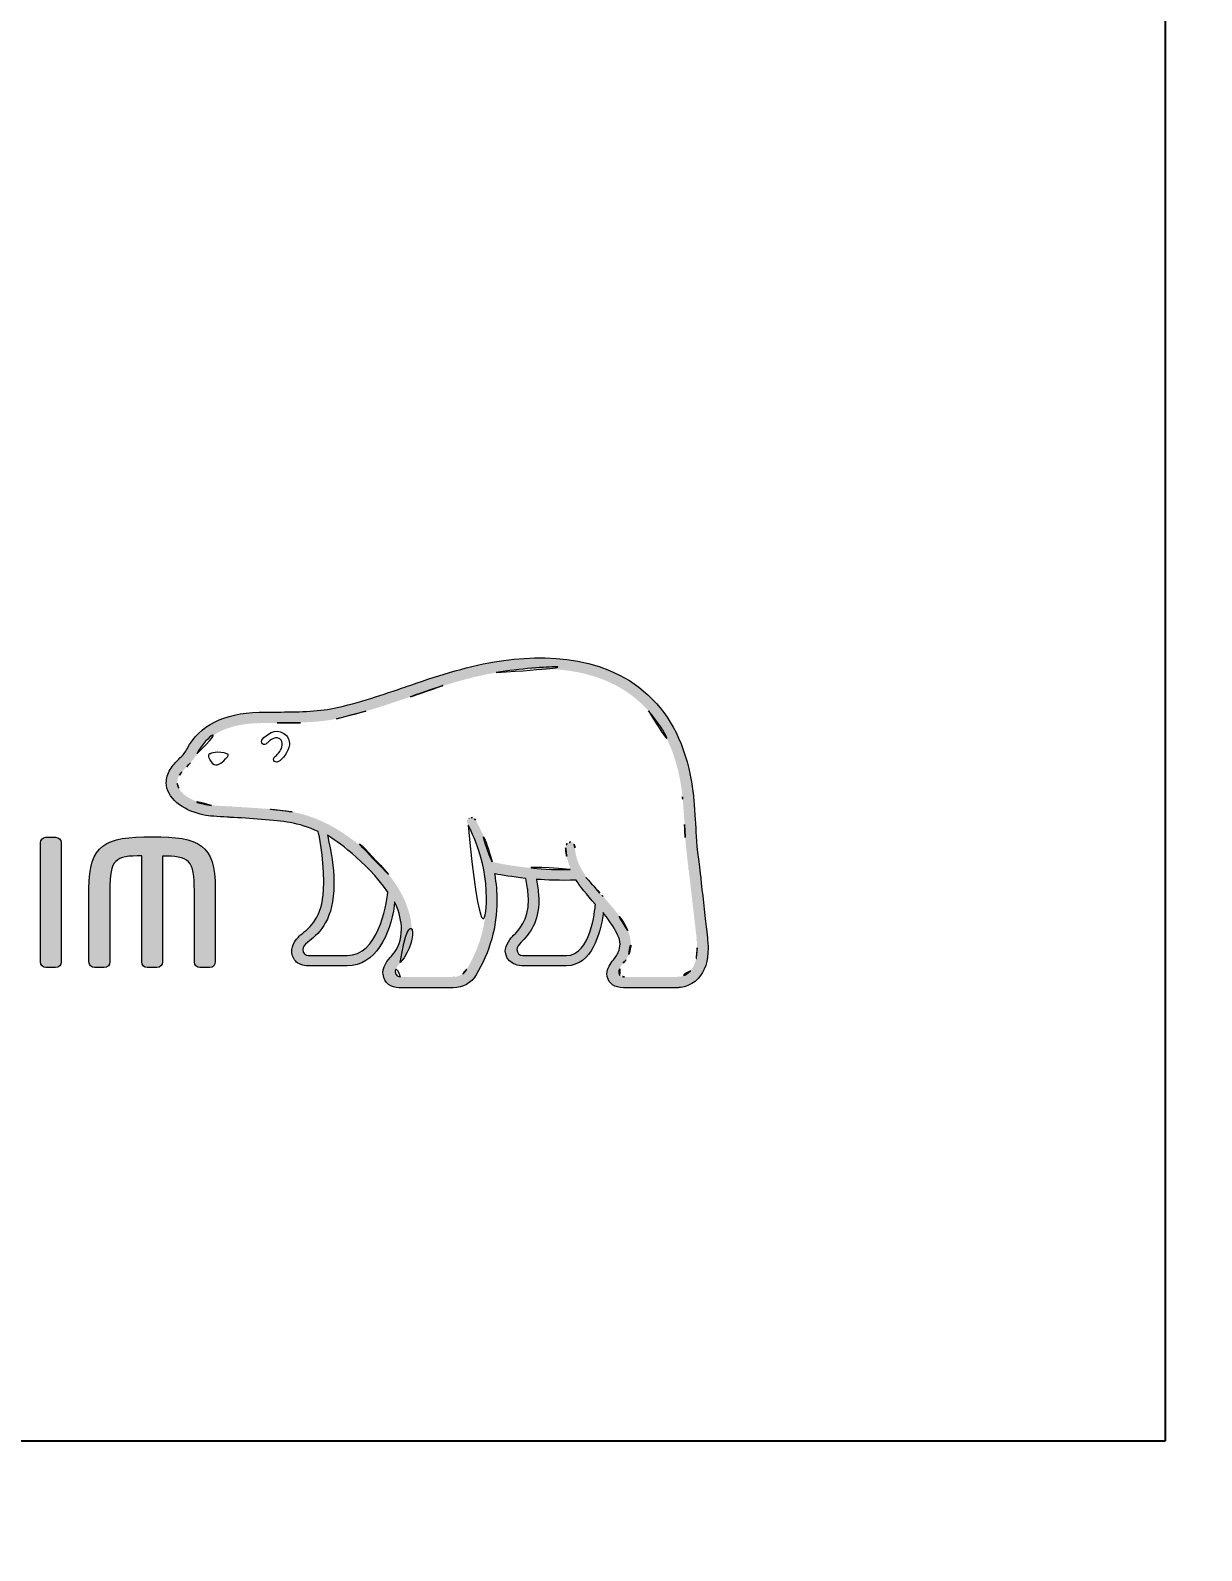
# Model space of a CAD drawing. Extents: x 16296680691 to 16296681387, y -37409617466 to -37409616989.
# Drawn here: x 16296680921.02 to 16296680946.53, y -37409617370.56 to -37409617337.46 of the extents above; entities that cross this region are included whole.
import ezdxf

# ---------------------------------------------------------------- set-up
doc = ezdxf.new("R2010")
doc.units = 0
doc.header["$LTSCALE"] = 10
doc.header["$MEASUREMENT"] = 0
doc.header["$PDMODE"] = 3
doc.header["$PDSIZE"] = -10
doc.layers.get('0').update_dxf_attribs({"linetype": 'CONTINUOUS'})
doc.layers.get('DEFPOINTS').update_dxf_attribs({"linetype": 'CONTINUOUS'})
doc.layers.add('레이어 1', color=7, linetype='CONTINUOUS', lineweight=0)
doc.styles.add('Daelim Dimension', font='')
doc.styles.get('Daelim Dimension').set_extended_font_data('NanumGothic')
doc.dimstyles.new('DEFAULT', dxfattribs={"dimscale": 2, "dimtxt": 2, "dimasz": 2, "dimexe": 0, "dimexo": 2, "dimgap": 1, "dimtad": 1, "dimdec": 1, "dimzin": 9, "dimdsep": 46, "dimtxsty": 'Daelim Dimension', "dimcen": 0.5, "dimclrd": 252, "dimclre": 252, "dimclrt": 3, "dimadec": 1, "dimazin": 0, "dimtfac": 1, "dimtdec": 1, "dimtix": 1, "dimtmove": 0, "dimatfit": 3, "dimfxl": 1, "dimtolj": 1, "dimtzin": 1, "dimlwd": 9, "dimlwe": 9, "dimarcsym": 0})

# ---------------------------------------------------------------- blocks, each defined once
blk = doc.blocks.new('G$C06693D44')
at = {"color": 7, "linetype": 'Continuous', "lineweight": 25}
for p, q in [((161.6, 118.8), (161.6, 0)), ((161.6, 0), (1.6, 0))]:
    blk.add_line(p, q, dxfattribs=at)
blk = doc.blocks.new('*D19')
at = {"color": 5, "lineweight": 9, "transparency": 16777216}
for p, q in [((16296680785.73702, -37409617372.171097), (16296680785.73702, -37409617393.122673)), ((16296680945.73702, -37409617372.171097), (16296680945.73702, -37409617393.122673)), ((16296680789.73702, -37409617393.122673), (16296680941.73702, -37409617393.122673))]:
    blk.add_line(p, q, dxfattribs=at)
at = {"color": 5, "transparency": 16777216}
for points in [[(16296680789.73702, -37409617392.456009), (16296680789.73702, -37409617393.789337), (16296680785.73702, -37409617393.122673)], [(16296680941.73702, -37409617392.456009), (16296680941.73702, -37409617393.789337), (16296680945.73702, -37409617393.122673)]]:
    blk.add_solid(points, dxfattribs=at)
at = {"layer": 'DEFPOINTS', "color": 0, "transparency": 16777216}
for p in [(16296680785.73702, -37409617368.171097), (16296680945.73702, -37409617368.171097), (16296680945.73702, -37409617393.122673)]:
    blk.add_point(p, dxfattribs=at)
at = {"color": 7, "transparency": 16777216, "insert": (16296680865.73702, -37409617385.679176), "char_height": 10, "attachment_point": 5, "style": 'Daelim Dimension'}
blk.add_mtext('\\A1;160', dxfattribs=at)
blk = doc.blocks.new('*D20')
at = {"color": 5, "lineweight": 9, "transparency": 16777216}
for p, q in [((16296680949.73703, -37409617238.17111), (16296680974.18585, -37409617238.17111)), ((16296680974.18585, -37409617364.17111), (16296680974.18585, -37409617242.17111)), ((16296680949.73703, -37409617368.17111), (16296680974.18585, -37409617368.17111))]:
    blk.add_line(p, q, dxfattribs=at)
at = {"color": 5, "transparency": 16777216}
for points in [[(16296680973.51919, -37409617242.17111), (16296680974.85252, -37409617242.17111), (16296680974.18585, -37409617238.17111)], [(16296680973.51919, -37409617364.17111), (16296680974.85252, -37409617364.17111), (16296680974.18585, -37409617368.17111)]]:
    blk.add_solid(points, dxfattribs=at)
at = {"layer": 'DEFPOINTS', "color": 0, "transparency": 16777216}
for p in [(16296680945.73703, -37409617238.17111), (16296680974.18585, -37409617238.17111), (16296680945.73703, -37409617368.17111)]:
    blk.add_point(p, dxfattribs=at)
at = {"color": 7, "transparency": 16777216, "insert": (16296680966.7352, -37409617303.1711), "char_height": 10, "attachment_point": 5, "rotation": 90, "style": 'Daelim Dimension'}
blk.add_mtext('\\A1;130', dxfattribs=at)

msp = doc.modelspace()

# ---------------------------------------------------------------- hatches: boundary and pattern name
at = {"layer": '레이어 1'}
h = msp.add_hatch(color=252, dxfattribs=at)
h.dxf.hatch_style = 1
edge = h.paths.add_edge_path(flags=16)
edge.add_spline(control_points=[(16296680935.394251, -37409617357.935127), (16296680935.278259, -37409617358.063538), (16296680935.1325, -37409617358.06469), (16296680935.1262, -37409617358.06469), (16296680935.1262, -37409617358.06469), (16296680933.958561, -37409617358.06469), (16296680933.958561, -37409617358.06469), (16296680933.915661, -37409617358.06469), (16296680933.882879, -37409617358.053932), (16296680933.86165, -37409617358.032982), (16296680933.843941, -37409617358.015617), (16296680933.835329, -37409617357.989227), (16296680933.835329, -37409617357.956512), (16296680933.835329, -37409617357.890663), (16296680933.8834, -37409617357.830132), (16296680933.93446, -37409617357.765862), (16296680933.9818, -37409617357.70504), (16296680934.026779, -37409617357.647362), (16296680934.05196, -37409617357.576477), (16296680934.11587, -37409617357.40448), (16296680934.109341, -37409617357.220993), (16296680934.03302, -37409617357.059319), (16296680933.895149, -37409617356.766792), (16296680933.69058, -37409617356.536972), (16296680933.492319, -37409617356.31488), (16296680933.492319, -37409617356.31488), (16296680933.425171, -37409617356.24115), (16296680933.425171, -37409617356.240433), (16296680933.16744, -37409617355.953217), (16296680932.90111, -37409617355.656113), (16296680932.880091, -37409617355.253288), (16296680932.87529, -37409617355.173523), (16296680932.838421, -37409617355.125313), (16296680932.78713, -37409617355.127457), (16296680932.78713, -37409617355.127457), (16296680932.71159, -37409617355.16375), (16296680932.709949, -37409617355.16375), (16296680932.689501, -37409617355.186287), (16296680932.678101, -37409617355.219849), (16296680932.678101, -37409617355.258453), (16296680932.678101, -37409617355.258453), (16296680932.678749, -37409617355.272072), (16296680932.678749, -37409617355.272209), (16296680932.689079, -37409617355.417831), (16296680932.723789, -37409617355.560707), (16296680932.78484, -37409617355.709053), (16296680932.78484, -37409617355.709053), (16296680932.790791, -37409617355.723969), (16296680932.790791, -37409617355.723969), (16296680932.790791, -37409617355.723969), (16296680932.775, -37409617355.724548), (16296680932.775, -37409617355.724548), (16296680932.025419, -37409617355.75425), (16296680931.290541, -37409617355.612793), (16296680931.074421, -37409617355.560707), (16296680930.941139, -37409617355.024452), (16296680930.724951, -37409617354.668968), (16296680930.71562, -37409617354.6539), (16296680930.698839, -37409617354.62606), (16296680930.67201, -37409617354.604683), (16296680930.646179, -37409617354.597221), (16296680930.646179, -37409617354.597221), (16296680930.583059, -37409617354.606689), (16296680930.575319, -37409617354.607697), (16296680930.570009, -37409617354.615593), (16296680930.558969, -37409617354.630524), (16296680930.534571, -37409617354.663223), (16296680930.534571, -37409617354.663223), (16296680930.53157, -37409617354.689468), (16296680930.53157, -37409617354.689468), (16296680930.53157, -37409617354.689468), (16296680930.5515, -37409617354.760063), (16296680930.5515, -37409617354.760063), (16296680930.56786, -37409617354.788307), (16296680930.952761, -37409617355.462593), (16296680930.952761, -37409617356.355637), (16296680930.952761, -37409617356.906517), (16296680930.80801, -37409617357.42627), (16296680930.52252, -37409617357.900284), (16296680930.454309, -37409617358.014038), (16296680930.364429, -37409617358.06469), (16296680930.23073, -37409617358.06469), (16296680930.23073, -37409617358.06469), (16296680929.079729, -37409617358.06469), (16296680929.079729, -37409617358.06469), (16296680929.041571, -37409617358.06469), (16296680928.96195, -37409617358.037857), (16296680928.96195, -37409617357.954643), (16296680928.96195, -37409617357.908737), (16296680929.00449, -37409617357.833427), (16296680929.075371, -37409617357.754089), (16296680929.555019, -37409617357.219994), (16296680929.27829, -37409617356.385757), (16296680928.818279, -37409617355.836151), (16296680928.37397, -37409617355.306084), (16296680927.648849, -37409617354.638969), (16296680926.717791, -37409617354.473267), (16296680926.387831, -37409617354.415604), (16296680925.845619, -37409617354.383469), (16296680925.4077, -37409617354.357513), (16296680925.4077, -37409617354.357513), (16296680924.96505, -37409617354.331253), (16296680924.96505, -37409617354.331253), (16296680924.737881, -37409617354.313889), (16296680924.36245, -37409617354.174171), (16296680924.24818, -37409617353.957809), (16296680924.1999, -37409617353.868156), (16296680924.205351, -37409617353.777206), (16296680924.26589, -37409617353.67263), (16296680924.30398, -37409617353.609497), (16296680924.35627, -37409617353.555267), (16296680924.42205, -37409617353.489281), (16296680924.49478, -37409617353.415688), (16296680924.569599, -37409617353.339508), (16296680924.62785, -37409617353.239082), (16296680924.62785, -37409617353.239082), (16296680924.64456, -37409617353.207657), (16296680924.64456, -37409617353.207657), (16296680924.866859, -37409617352.782448), (16296680925.32478, -37409617352.55793), (16296680926.006149, -37409617352.539864), (16296680926.006149, -37409617352.539864), (16296680926.390421, -37409617352.535553), (16296680926.390421, -37409617352.535553), (16296680926.81233, -37409617352.533401), (16296680927.291059, -37409617352.53096), (16296680927.684429, -37409617352.446297), (16296680928.2369, -37409617352.32753), (16296680928.791161, -37409617352.138153), (16296680929.280291, -37409617351.971474), (16296680929.280291, -37409617351.971474), (16296680929.295931, -37409617351.966301), (16296680929.295931, -37409617351.966301), (16296680929.900909, -37409617351.75943), (16296680930.526541, -37409617351.545509), (16296680931.16609, -37409617351.441383), (16296680932.189619, -37409617351.27195), (16296680933.595169, -37409617351.277542), (16296680934.479469, -37409617352.270287), (16296680934.888201, -37409617352.729927), (16296680935.139971, -37409617353.36203), (16296680935.22662, -37409617354.14949), (16296680935.22662, -37409617354.14949), (16296680935.22333, -37409617354.146912), (16296680935.220301, -37409617354.144188), (16296680935.227329, -37409617354.159813), (16296680935.233931, -37409617354.248192), (16296680935.27037, -37409617354.749153), (16296680935.28084, -37409617354.990028), (16296680935.291901, -37409617355.239067), (16296680935.35487, -37409617355.701157), (16296680935.35487, -37409617355.701157), (16296680935.53334, -37409617357.246521), (16296680935.53334, -37409617357.246521), (16296680935.53334, -37409617357.246521), (16296680935.543949, -37409617357.434319), (16296680935.543949, -37409617357.434319), (16296680935.543949, -37409617357.656113), (16296680935.49374, -37409617357.824677), (16296680935.394251, -37409617357.935127)], knot_values=[0, 0, 0, 0, 1, 1, 1, 2, 2, 2, 3, 3, 3, 4, 4, 4, 5, 5, 5, 6, 6, 6, 7, 7, 7, 8, 8, 8, 9, 9, 9, 10, 10, 10, 11, 11, 11, 12, 12, 12, 13, 13, 13, 14, 14, 14, 15, 15, 15, 16, 16, 16, 17, 17, 17, 18, 18, 18, 19, 19, 19, 20, 20, 20, 21, 21, 21, 22, 22, 22, 23, 23, 23, 24, 24, 24, 25, 25, 25, 26, 26, 26, 27, 27, 27, 28, 28, 28, 29, 29, 29, 30, 30, 30, 31, 31, 31, 32, 32, 32, 33, 33, 33, 34, 34, 34, 35, 35, 35, 36, 36, 36, 37, 37, 37, 38, 38, 38, 39, 39, 39, 40, 40, 40, 41, 41, 41, 42, 42, 42, 43, 43, 43, 44, 44, 44, 45, 45, 45, 46, 46, 46, 47, 47, 47, 48, 48, 48, 49, 49, 49, 50, 50, 50, 51, 51, 51, 52, 52, 52, 53, 53, 53, 53], degree=3, periodic=0)
edge = h.paths.add_edge_path(flags=16)
edge.add_spline(control_points=[(16296680932.69503, -37409617357.601158), (16296680932.69503, -37409617357.601158), (16296680931.742519, -37409617357.601158), (16296680931.742519, -37409617357.601158), (16296680931.672079, -37409617357.601158), (16296680931.616421, -37409617357.544922), (16296680931.616421, -37409617357.473183), (16296680931.616421, -37409617357.423126), (16296680931.65988, -37409617357.359444), (16296680931.700991, -37409617357.315666), (16296680931.894739, -37409617357.13018), (16296680932.09292, -37409617356.874817), (16296680932.09292, -37409617356.390068), (16296680932.09292, -37409617356.390068), (16296680932.08066, -37409617356.169853), (16296680932.08066, -37409617356.168999), (16296680932.08066, -37409617356.168999), (16296680932.04565, -37409617355.954788), (16296680932.04565, -37409617355.954788), (16296680932.04565, -37409617355.954788), (16296680932.043209, -37409617355.941307), (16296680932.043209, -37409617355.941307), (16296680932.043209, -37409617355.941307), (16296680932.05727, -37409617355.942322), (16296680932.05727, -37409617355.942322), (16296680932.23488, -37409617355.955078), (16296680932.580481, -37409617355.974319), (16296680932.910431, -37409617355.958679), (16296680932.994221, -37409617356.091957), (16296680933.129219, -37409617356.263382), (16296680933.32633, -37409617356.491783), (16296680933.317289, -37409617356.6054), (16296680933.223181, -37409617357.601158), (16296680932.69503, -37409617357.601158)], knot_values=[0, 0, 0, 0, 1, 1, 1, 2, 2, 2, 3, 3, 3, 4, 4, 4, 5, 5, 5, 6, 6, 6, 7, 7, 7, 8, 8, 8, 9, 9, 9, 10, 10, 10, 11, 11, 11, 11], degree=3, periodic=0)
edge = h.paths.add_edge_path(flags=16)
edge.add_spline(control_points=[(16296680927.915541, -37409617357.601158), (16296680927.915541, -37409617357.601158), (16296680927.07946, -37409617357.601158), (16296680927.07946, -37409617357.601158), (16296680927.01676, -37409617357.601158), (16296680926.949329, -37409617357.549507), (16296680926.949329, -37409617357.473183), (16296680926.949329, -37409617357.426857), (16296680926.988211, -37409617357.369476), (16296680927.05908, -37409617357.312508), (16296680927.270691, -37409617357.143951), (16296680927.59133, -37409617356.888878), (16296680927.62604, -37409617356.184624), (16296680927.62604, -37409617356.184624), (16296680927.63085, -37409617355.992531), (16296680927.63085, -37409617355.992531), (16296680927.63085, -37409617355.692993), (16296680927.562201, -37409617355.331306), (16296680927.49708, -37409617355.008102), (16296680927.49708, -37409617355.008102), (16296680927.48645, -37409617354.975113), (16296680927.48645, -37409617354.975113), (16296680927.48645, -37409617354.975113), (16296680927.513861, -37409617354.996483), (16296680927.513861, -37409617354.996483), (16296680927.638519, -37409617355.073227), (16296680928.3214, -37409617355.536034), (16296680928.806021, -37409617356.21978), (16296680928.765841, -37409617356.543427), (16296680928.583361, -37409617357.601158), (16296680927.915541, -37409617357.601158)], knot_values=[0, 0, 0, 0, 1, 1, 1, 2, 2, 2, 3, 3, 3, 4, 4, 4, 5, 5, 5, 6, 6, 6, 7, 7, 7, 8, 8, 8, 9, 9, 9, 10, 10, 10, 10], degree=3, periodic=0)
edge = h.paths.add_edge_path()
edge.add_spline(control_points=[(16296680935.769329, -37409617357.223152), (16296680935.769039, -37409617357.220993), (16296680935.59173, -37409617355.669022), (16296680935.59173, -37409617355.669022), (16296680935.526091, -37409617355.205223), (16296680935.516621, -37409617354.957893), (16296680935.508089, -37409617354.738693), (16296680935.508089, -37409617354.738693), (16296680935.46419, -37409617354.125954), (16296680935.46419, -37409617354.125526), (16296680935.3708, -37409617353.286858), (16296680935.099369, -37409617352.609428), (16296680934.65708, -37409617352.114052), (16296680933.70162, -37409617351.040527), (16296680932.210131, -37409617351.029198), (16296680931.126711, -37409617351.207817), (16296680930.462271, -37409617351.317711), (16296680929.827169, -37409617351.534477), (16296680929.21315, -37409617351.744499), (16296680929.21315, -37409617351.744499), (16296680929.193359, -37409617351.751534), (16296680929.193359, -37409617351.751534), (16296680928.713341, -37409617351.915207), (16296680928.16861, -37409617352.101593), (16296680927.634081, -37409617352.215469), (16296680927.266821, -37409617352.293953), (16296680926.806881, -37409617352.297539), (16296680926.400591, -37409617352.299698), (16296680926.400591, -37409617352.299698), (16296680925.99848, -37409617352.304573), (16296680925.99848, -37409617352.304573), (16296680925.22579, -37409617352.323662), (16296680924.699499, -37409617352.591217), (16296680924.43367, -37409617353.099503), (16296680924.43367, -37409617353.099503), (16296680924.42169, -37409617353.121429), (16296680924.42169, -37409617353.121429), (16296680924.377729, -37409617353.198486), (16296680924.312519, -37409617353.263908), (16296680924.254129, -37409617353.322441), (16296680924.189791, -37409617353.387283), (16296680924.11727, -37409617353.460007), (16296680924.061899, -37409617353.554123), (16296680924.0063, -37409617353.648376), (16296680923.978251, -37409617353.743919), (16296680923.978251, -37409617353.837738), (16296680923.978251, -37409617353.916649), (16296680923.998039, -37409617353.994118), (16296680924.03779, -37409617354.068138), (16296680924.202049, -37409617354.378311), (16296680924.670601, -37409617354.545723), (16296680924.950199, -37409617354.565666), (16296680924.950199, -37409617354.565666), (16296680925.36179, -37409617354.591499), (16296680925.371611, -37409617354.592346), (16296680925.78314, -37409617354.615593), (16296680926.34672, -37409617354.648163), (16296680926.67576, -37409617354.706253), (16296680926.868139, -37409617354.74025), (16296680927.086769, -37409617354.809258), (16296680927.288191, -37409617354.904083), (16296680927.30254, -37409617354.956306), (16296680927.40711, -37409617355.421257), (16296680927.40711, -37409617355.992821), (16296680927.40711, -37409617355.992821), (16296680927.40267, -37409617356.174156), (16296680927.40267, -37409617356.174156), (16296680927.37233, -37409617356.776833), (16296680927.109579, -37409617356.987427), (16296680926.917061, -37409617357.14151), (16296680926.897539, -37409617357.15686), (16296680926.725969, -37409617357.299316), (16296680926.713619, -37409617357.470757), (16296680926.70488, -37409617357.567734), (16296680926.73263, -37409617357.656113), (16296680926.791531, -37409617357.719673), (16296680926.85536, -37409617357.788521), (16296680926.952419, -37409617357.823372), (16296680927.07946, -37409617357.823372), (16296680927.07946, -37409617357.823372), (16296680927.915541, -37409617357.823372), (16296680927.915541, -37409617357.823372), (16296680928.54133, -37409617357.823372), (16296680928.85091, -37409617357.149551), (16296680928.945089, -37409617356.518311), (16296680928.945089, -37409617356.518311), (16296680928.947029, -37409617356.429512), (16296680928.947029, -37409617356.429512), (16296680928.947029, -37409617356.429512), (16296680928.97286, -37409617356.473984), (16296680928.97286, -37409617356.473984), (16296680929.05312, -37409617356.652588), (16296680929.1014, -37409617356.866074), (16296680929.1014, -37409617357.026878), (16296680929.1014, -37409617357.252548), (16296680929.03153, -37409617357.449677), (16296680928.89883, -37409617357.596558), (16296680928.86533, -37409617357.629707), (16296680928.697981, -37409617357.803162), (16296680928.697981, -37409617357.976318), (16296680928.697981, -37409617357.976318), (16296680928.69949, -37409617358.004868), (16296680928.69949, -37409617358.004868), (16296680928.72323, -37409617358.20945), (16296680928.888781, -37409617358.300827), (16296680929.04258, -37409617358.300827), (16296680929.04258, -37409617358.300827), (16296680930.23073, -37409617358.300827), (16296680930.23073, -37409617358.300827), (16296680930.4452, -37409617358.300827), (16296680930.616131, -37409617358.204269), (16296680930.72595, -37409617358.022087), (16296680931.028299, -37409617357.520111), (16296680931.18152, -37409617356.974953), (16296680931.18152, -37409617356.402252), (16296680931.18152, -37409617356.223503), (16296680931.16466, -37409617356.0327), (16296680931.13166, -37409617355.834717), (16296680931.13166, -37409617355.834717), (16296680931.12879, -37409617355.818947), (16296680931.12879, -37409617355.818947), (16296680931.12879, -37409617355.818947), (16296680931.144569, -37409617355.822243), (16296680931.144569, -37409617355.822243), (16296680931.287531, -37409617355.84993), (16296680931.5175, -37409617355.889809), (16296680931.801689, -37409617355.920517), (16296680931.801689, -37409617355.920517), (16296680931.80995, -37409617355.921516), (16296680931.80995, -37409617355.921516), (16296680931.80995, -37409617355.921516), (16296680931.848181, -37409617356.13929), (16296680931.848181, -37409617356.13929), (16296680931.848181, -37409617356.13929), (16296680931.856569, -37409617356.190941), (16296680931.856569, -37409617356.191803), (16296680931.856569, -37409617356.191803), (16296680931.867901, -37409617356.384468), (16296680931.867901, -37409617356.384468), (16296680931.867901, -37409617356.846863), (16296680931.657869, -37409617357.047974), (16296680931.54497, -37409617357.155861), (16296680931.54339, -37409617357.157303), (16296680931.38587, -37409617357.317383), (16296680931.368799, -37409617357.459427), (16296680931.368799, -37409617357.459427), (16296680931.36335, -37409617357.503036), (16296680931.36335, -37409617357.503036), (16296680931.36335, -37409617357.547661), (16296680931.374821, -37409617357.635162), (16296680931.45286, -37409617357.71579), (16296680931.521589, -37409617357.787376), (16296680931.62797, -37409617357.823372), (16296680931.769421, -37409617357.823372), (16296680931.769421, -37409617357.823372), (16296680932.69503, -37409617357.823372), (16296680932.69503, -37409617357.823372), (16296680933.257179, -37409617357.823372), (16296680933.42639, -37409617357.108658), (16296680933.49461, -37409617356.708107), (16296680933.49461, -37409617356.708107), (16296680933.49777, -37409617356.666801), (16296680933.49777, -37409617356.666801), (16296680933.49777, -37409617356.666801), (16296680933.52, -37409617356.697067), (16296680933.52, -37409617356.697067), (16296680933.64963, -37409617356.862617), (16296680933.763309, -37409617357.046677), (16296680933.818041, -37409617357.161171), (16296680933.846809, -37409617357.220703), (16296680933.862301, -37409617357.286842), (16296680933.862301, -37409617357.353119), (16296680933.862301, -37409617357.353119), (16296680933.841351, -37409617357.487106), (16296680933.841351, -37409617357.487106), (16296680933.819691, -37409617357.559837), (16296680933.77006, -37409617357.626839), (16296680933.721491, -37409617357.691689), (16296680933.650261, -37409617357.784218), (16296680933.576811, -37409617357.880188), (16296680933.576811, -37409617357.996681), (16296680933.576811, -37409617357.996681), (16296680933.5837, -37409617358.060806), (16296680933.5837, -37409617358.060806), (16296680933.61755, -37409617358.215462), (16296680933.74287, -37409617358.300827), (16296680933.936331, -37409617358.300827), (16296680933.936331, -37409617358.300827), (16296680935.12562, -37409617358.300827), (16296680935.12562, -37409617358.300827), (16296680935.15172, -37409617358.300827), (16296680935.38414, -37409617358.295082), (16296680935.566191, -37409617358.098106), (16296680935.71151, -37409617357.940727), (16296680935.782101, -37409617357.724388), (16296680935.782101, -37409617357.43718), (16296680935.782101, -37409617357.43718), (16296680935.76948, -37409617357.224152), (16296680935.769329, -37409617357.223152)], knot_values=[0, 0, 0, 0, 1, 1, 1, 2, 2, 2, 3, 3, 3, 4, 4, 4, 5, 5, 5, 6, 6, 6, 7, 7, 7, 8, 8, 8, 9, 9, 9, 10, 10, 10, 11, 11, 11, 12, 12, 12, 13, 13, 13, 14, 14, 14, 15, 15, 15, 16, 16, 16, 17, 17, 17, 18, 18, 18, 19, 19, 19, 20, 20, 20, 21, 21, 21, 22, 22, 22, 23, 23, 23, 24, 24, 24, 25, 25, 25, 26, 26, 26, 27, 27, 27, 28, 28, 28, 29, 29, 29, 30, 30, 30, 31, 31, 31, 32, 32, 32, 33, 33, 33, 34, 34, 34, 35, 35, 35, 36, 36, 36, 37, 37, 37, 38, 38, 38, 39, 39, 39, 40, 40, 40, 41, 41, 41, 42, 42, 42, 43, 43, 43, 44, 44, 44, 45, 45, 45, 46, 46, 46, 47, 47, 47, 48, 48, 48, 49, 49, 49, 50, 50, 50, 51, 51, 51, 52, 52, 52, 53, 53, 53, 54, 54, 54, 55, 55, 55, 56, 56, 56, 57, 57, 57, 58, 58, 58, 59, 59, 59, 60, 60, 60, 61, 61, 61, 62, 62, 62, 63, 63, 63, 64, 64, 64, 65, 65, 65, 66, 66, 66, 66], degree=3, periodic=0)
edge = h.paths.add_edge_path(flags=0)
edge.add_spline(control_points=[(16296680924.92997, -37409617353.209534), (16296680924.92997, -37409617353.209534), (16296680925.102989, -37409617353.131348), (16296680925.31732, -37409617353.213966), (16296680925.31732, -37409617353.213966), (16296680925.343861, -37409617353.225304), (16296680925.30929, -37409617353.274239), (16296680925.20492, -37409617353.414543), (16296680925.10206, -37409617353.444817), (16296680925.10206, -37409617353.444817), (16296680925.10206, -37409617353.444817), (16296680925.027531, -37409617353.471046), (16296680924.98564, -37409617353.420273), (16296680924.900999, -37409617353.320999), (16296680924.89842, -37409617353.263184), (16296680924.89842, -37409617353.263184), (16296680924.89842, -37409617353.263184), (16296680924.88966, -37409617353.220291), (16296680924.92997, -37409617353.209534)], knot_values=[0, 0, 0, 0, 1, 1, 1, 2, 2, 2, 3, 3, 3, 4, 4, 4, 5, 5, 5, 6, 6, 6, 6], degree=3, periodic=0)
edge = h.paths.add_edge_path(flags=0)
edge.add_spline(control_points=[(16296680926.071711, -37409617352.891327), (16296680926.045811, -37409617352.919601), (16296680926.04381, -37409617352.966637), (16296680926.071711, -37409617352.991463), (16296680926.0984, -37409617353.015556), (16296680926.144661, -37409617353.009262), (16296680926.170481, -37409617352.98085), (16296680926.184259, -37409617352.966637), (16296680926.32629, -37409617352.798088), (16296680926.448799, -37409617352.884308), (16296680926.493561, -37409617352.916443), (16296680926.51206, -37409617352.962059), (16296680926.50547, -37409617353.021019), (16296680926.495001, -37409617353.115547), (16296680926.41301, -37409617353.222878), (16296680926.3557, -37409617353.259598), (16296680926.323629, -37409617353.279114), (16296680926.302469, -37409617353.320999), (16296680926.317671, -37409617353.354874), (16296680926.332741, -37409617353.388573), (16296680926.375641, -37409617353.398613), (16296680926.410061, -37409617353.382538), (16296680926.51264, -37409617353.333481), (16296680926.64197, -37409617353.169647), (16296680926.659691, -37409617353.016869), (16296680926.67145, -37409617352.910408), (16296680926.623671, -37409617352.823471), (16296680926.538601, -37409617352.764801), (16296680926.3557, -37409617352.634972), (16296680926.14839, -37409617352.808693), (16296680926.071711, -37409617352.891327)], knot_values=[0, 0, 0, 0, 1, 1, 1, 2, 2, 2, 3, 3, 3, 4, 4, 4, 5, 5, 5, 6, 6, 6, 7, 7, 7, 8, 8, 8, 9, 9, 9, 10, 10, 10, 10], degree=3, periodic=0)
edge = h.paths.add_edge_path(flags=0)
edge.add_spline(control_points=[(16296680926.04833, -37409617353.018013), (16296680926.04833, -37409617353.018013), (16296680926.04833, -37409617353.018013), (16296680926.04833, -37409617353.018013), (16296680926.04833, -37409617353.018013), (16296680926.04833, -37409617353.018013), (16296680926.04833, -37409617353.018013)], knot_values=[0, 0, 0, 0, 1, 1, 1, 2, 2, 2, 2], degree=3, periodic=0)
h = msp.add_hatch(color=252, dxfattribs=at)
h.dxf.hatch_style = 2
edge = h.paths.add_edge_path()
edge.add_spline(control_points=[(16296680921.356501, -37409617355.025887), (16296680921.28133, -37409617355.025887), (16296680921.236429, -37409617355.088013), (16296680921.236429, -37409617355.14798), (16296680921.236429, -37409617355.14798), (16296680921.236429, -37409617357.739891), (16296680921.236429, -37409617357.739891), (16296680921.236429, -37409617357.808884), (16296680921.290371, -37409617357.864983), (16296680921.356501, -37409617357.864983), (16296680921.356501, -37409617357.864983), (16296680921.566811, -37409617357.864983), (16296680921.566811, -37409617357.864983), (16296680921.64213, -37409617357.864983), (16296680921.687111, -37409617357.801582), (16296680921.687111, -37409617357.739891), (16296680921.687111, -37409617357.739891), (16296680921.687111, -37409617355.14798), (16296680921.687111, -37409617355.14798), (16296680921.687111, -37409617355.079536), (16296680921.63439, -37409617355.025887), (16296680921.566811, -37409617355.025887), (16296680921.566811, -37409617355.025887), (16296680921.356501, -37409617355.025887), (16296680921.356501, -37409617355.025887)], knot_values=[0, 0, 0, 0, 1, 1, 1, 2, 2, 2, 3, 3, 3, 4, 4, 4, 5, 5, 5, 6, 6, 6, 7, 7, 7, 8, 8, 8, 8], degree=3, periodic=0)
h = msp.add_hatch(color=252, dxfattribs=at)
h.dxf.hatch_style = 2
edge = h.paths.add_edge_path()
edge.add_spline(control_points=[(16296680922.29331, -37409617356.144592), (16296680922.29331, -37409617356.144592), (16296680922.29331, -37409617357.739891), (16296680922.29331, -37409617357.739891), (16296680922.29331, -37409617357.808884), (16296680922.34753, -37409617357.864983), (16296680922.414089, -37409617357.864983), (16296680922.414089, -37409617357.864983), (16296680922.627569, -37409617357.864983), (16296680922.627569, -37409617357.864983), (16296680922.702881, -37409617357.864983), (16296680922.747931, -37409617357.801582), (16296680922.747931, -37409617357.739891), (16296680922.747931, -37409617357.739891), (16296680922.747931, -37409617356.184052), (16296680922.747931, -37409617356.184052), (16296680922.747931, -37409617355.498016), (16296680922.864281, -37409617355.431297), (16296680923.444441, -37409617355.429733), (16296680923.444441, -37409617355.471916), (16296680923.444441, -37409617357.739891), (16296680923.444441, -37409617357.739891), (16296680923.444441, -37409617357.811478), (16296680923.495939, -37409617357.864983), (16296680923.56422, -37409617357.864983), (16296680923.56422, -37409617357.864983), (16296680923.77397, -37409617357.864983), (16296680923.77397, -37409617357.864983), (16296680923.848989, -37409617357.864983), (16296680923.8939, -37409617357.801582), (16296680923.8939, -37409617357.739891), (16296680923.8939, -37409617357.739891), (16296680923.8939, -37409617355.478943), (16296680923.8939, -37409617355.434174), (16296680924.165331, -37409617355.435181), (16296680924.355989, -37409617355.457573), (16296680924.459209, -37409617355.560707), (16296680924.567949, -37409617355.669312), (16296680924.58918, -37409617355.871872), (16296680924.58918, -37409617356.184052), (16296680924.58918, -37409617356.184052), (16296680924.58918, -37409617357.739891), (16296680924.58918, -37409617357.739891), (16296680924.58918, -37409617357.80761), (16296680924.64464, -37409617357.864983), (16296680924.710199, -37409617357.864983), (16296680924.710199, -37409617357.864983), (16296680924.924669, -37409617357.864983), (16296680924.924669, -37409617357.864983), (16296680924.99905, -37409617357.864983), (16296680925.045031, -37409617357.80014), (16296680925.045031, -37409617357.739891), (16296680925.045031, -37409617357.739891), (16296680925.045031, -37409617356.144592), (16296680925.045031, -37409617356.144592), (16296680925.045031, -37409617355.177673), (16296680924.70216, -37409617355.01384), (16296680923.67168, -37409617355.01384), (16296680922.637461, -37409617355.01384), (16296680922.29331, -37409617355.177673), (16296680922.29331, -37409617356.144592)], knot_values=[0, 0, 0, 0, 1, 1, 1, 2, 2, 2, 3, 3, 3, 4, 4, 4, 5, 5, 5, 6, 6, 6, 7, 7, 7, 8, 8, 8, 9, 9, 9, 10, 10, 10, 11, 11, 11, 12, 12, 12, 13, 13, 13, 14, 14, 14, 15, 15, 15, 16, 16, 16, 17, 17, 17, 18, 18, 18, 19, 19, 19, 20, 20, 20, 20], degree=3, periodic=0)

# ---------------------------------------------------------------- linework, layer by layer
at = {"color": 252}
msp.add_line((16296680927.8785, -37409617357.823372), (16296680927.8785, -37409617357.823372), dxfattribs=at)
at = {"layer": '레이어 1', "color": 252}
for points, knots in [([(16296680935.769329, -37409617357.223137), (16296680935.769039, -37409617357.220993), (16296680935.59173, -37409617355.669022), (16296680935.59173, -37409617355.669022), (16296680935.526079, -37409617355.205208), (16296680935.516621, -37409617354.957893), (16296680935.508089, -37409617354.738693), (16296680935.508089, -37409617354.738693), (16296680935.464199, -37409617354.125938), (16296680935.464199, -37409617354.125526), (16296680935.3708, -37409617353.286842), (16296680935.099369, -37409617352.609413), (16296680934.65707, -37409617352.114037), (16296680933.70162, -37409617351.040512), (16296680932.210131, -37409617351.029198), (16296680931.126711, -37409617351.207817), (16296680930.462271, -37409617351.317703), (16296680929.827169, -37409617351.534477), (16296680929.21315, -37409617351.744476), (16296680929.21315, -37409617351.744476), (16296680929.193359, -37409617351.751518), (16296680929.193359, -37409617351.751518), (16296680928.713341, -37409617351.915199), (16296680928.16861, -37409617352.101593), (16296680927.634081, -37409617352.215469), (16296680927.266821, -37409617352.293953), (16296680926.806881, -37409617352.297539), (16296680926.4006, -37409617352.299683), (16296680926.4006, -37409617352.299683), (16296680925.99848, -37409617352.304581), (16296680925.99848, -37409617352.304581), (16296680925.2258, -37409617352.323662), (16296680924.699499, -37409617352.591232), (16296680924.43368, -37409617353.099503), (16296680924.43368, -37409617353.099503), (16296680924.42169, -37409617353.121429), (16296680924.42169, -37409617353.121429), (16296680924.37772, -37409617353.198471), (16296680924.312519, -37409617353.263908), (16296680924.254129, -37409617353.322433), (16296680924.189791, -37409617353.387283), (16296680924.11727, -37409617353.459999), (16296680924.061899, -37409617353.554123), (16296680924.00629, -37409617353.648361), (16296680923.978251, -37409617353.743896), (16296680923.978251, -37409617353.837723), (16296680923.978251, -37409617353.916649), (16296680923.998039, -37409617353.994118), (16296680924.0378, -37409617354.068123), (16296680924.202049, -37409617354.378311), (16296680924.670601, -37409617354.5457), (16296680924.950199, -37409617354.565651), (16296680924.950199, -37409617354.565651), (16296680925.36179, -37409617354.591507), (16296680925.371611, -37409617354.592346), (16296680925.78314, -37409617354.615593), (16296680926.34672, -37409617354.648163), (16296680926.67576, -37409617354.706253), (16296680926.868139, -37409617354.740242), (16296680927.086781, -37409617354.809258), (16296680927.288191, -37409617354.904083), (16296680927.30254, -37409617354.956306), (16296680927.40711, -37409617355.421257), (16296680927.40711, -37409617355.992821), (16296680927.40711, -37409617355.992821), (16296680927.40267, -37409617356.174156), (16296680927.40267, -37409617356.174156), (16296680927.37232, -37409617356.776833), (16296680927.109591, -37409617356.987427), (16296680926.917049, -37409617357.141487), (16296680926.897539, -37409617357.156883), (16296680926.725969, -37409617357.299316), (16296680926.713619, -37409617357.470757), (16296680926.70488, -37409617357.567719), (16296680926.73263, -37409617357.65609), (16296680926.791531, -37409617357.71965), (16296680926.85536, -37409617357.788521), (16296680926.952419, -37409617357.823372), (16296680927.07946, -37409617357.823372), (16296680927.07946, -37409617357.823372), (16296680927.915541, -37409617357.823372), (16296680927.915541, -37409617357.823372), (16296680928.54133, -37409617357.823372), (16296680928.85091, -37409617357.149551), (16296680928.945089, -37409617356.518303), (16296680928.945089, -37409617356.518303), (16296680928.947041, -37409617356.429512), (16296680928.947041, -37409617356.429512), (16296680928.947041, -37409617356.429512), (16296680928.97286, -37409617356.473984), (16296680928.97286, -37409617356.473984), (16296680929.05312, -37409617356.652603), (16296680929.1014, -37409617356.866074), (16296680929.1014, -37409617357.026863), (16296680929.1014, -37409617357.252541), (16296680929.03153, -37409617357.449677), (16296680928.89883, -37409617357.59655), (16296680928.86533, -37409617357.6297), (16296680928.697981, -37409617357.803162), (16296680928.697981, -37409617357.976318), (16296680928.697981, -37409617357.976318), (16296680928.69949, -37409617358.004868), (16296680928.69949, -37409617358.004868), (16296680928.72323, -37409617358.209427), (16296680928.888781, -37409617358.300827), (16296680929.04258, -37409617358.300827), (16296680929.04258, -37409617358.300827), (16296680930.23073, -37409617358.300827), (16296680930.23073, -37409617358.300827), (16296680930.4452, -37409617358.300827), (16296680930.616131, -37409617358.204269), (16296680930.72595, -37409617358.022087), (16296680931.028299, -37409617357.520103), (16296680931.18152, -37409617356.974937), (16296680931.18152, -37409617356.402237), (16296680931.18152, -37409617356.223488), (16296680931.16466, -37409617356.032677), (16296680931.13166, -37409617355.83474), (16296680931.13166, -37409617355.83474), (16296680931.12879, -37409617355.818947), (16296680931.12879, -37409617355.818947), (16296680931.12879, -37409617355.818947), (16296680931.144569, -37409617355.822227), (16296680931.144569, -37409617355.822227), (16296680931.287531, -37409617355.849907), (16296680931.5175, -37409617355.889809), (16296680931.801689, -37409617355.920517), (16296680931.801689, -37409617355.920517), (16296680931.80995, -37409617355.921501), (16296680931.80995, -37409617355.921501), (16296680931.80995, -37409617355.921501), (16296680931.848181, -37409617356.139282), (16296680931.848181, -37409617356.139282), (16296680931.848181, -37409617356.139282), (16296680931.856569, -37409617356.190941), (16296680931.856569, -37409617356.19178), (16296680931.856569, -37409617356.19178), (16296680931.867901, -37409617356.384468), (16296680931.867901, -37409617356.384468), (16296680931.867901, -37409617356.84684), (16296680931.657869, -37409617357.047958), (16296680931.54497, -37409617357.155861), (16296680931.54339, -37409617357.157288), (16296680931.38587, -37409617357.317398), (16296680931.368799, -37409617357.459427), (16296680931.368799, -37409617357.459427), (16296680931.36335, -37409617357.503036), (16296680931.36335, -37409617357.503036), (16296680931.36335, -37409617357.547661), (16296680931.374821, -37409617357.635162), (16296680931.45286, -37409617357.715767), (16296680931.521589, -37409617357.787354), (16296680931.62797, -37409617357.823372), (16296680931.769421, -37409617357.823372), (16296680931.769421, -37409617357.823372), (16296680932.69503, -37409617357.823372), (16296680932.69503, -37409617357.823372), (16296680933.257179, -37409617357.823372), (16296680933.426399, -37409617357.108673), (16296680933.49461, -37409617356.708107), (16296680933.49461, -37409617356.708107), (16296680933.49777, -37409617356.666786), (16296680933.49777, -37409617356.666786), (16296680933.49777, -37409617356.666786), (16296680933.52, -37409617356.697067), (16296680933.52, -37409617356.697067), (16296680933.64963, -37409617356.862602), (16296680933.763309, -37409617357.046669), (16296680933.818041, -37409617357.161171), (16296680933.846809, -37409617357.220688), (16296680933.862301, -37409617357.286842), (16296680933.862301, -37409617357.353119), (16296680933.862301, -37409617357.353119), (16296680933.841351, -37409617357.487122), (16296680933.841351, -37409617357.487122), (16296680933.819691, -37409617357.559837), (16296680933.77006, -37409617357.626831), (16296680933.721491, -37409617357.691689), (16296680933.650261, -37409617357.784218), (16296680933.576811, -37409617357.880173), (16296680933.576811, -37409617357.996681), (16296680933.576811, -37409617357.996681), (16296680933.5837, -37409617358.060799), (16296680933.5837, -37409617358.060799), (16296680933.61755, -37409617358.215446), (16296680933.74287, -37409617358.300827), (16296680933.936331, -37409617358.300827), (16296680933.936331, -37409617358.300827), (16296680935.12562, -37409617358.300827), (16296680935.12562, -37409617358.300827), (16296680935.15172, -37409617358.300827), (16296680935.38414, -37409617358.295082), (16296680935.566179, -37409617358.098099), (16296680935.71151, -37409617357.94072), (16296680935.782101, -37409617357.724373), (16296680935.782101, -37409617357.437187), (16296680935.782101, -37409617357.437187), (16296680935.76948, -37409617357.224152), (16296680935.769329, -37409617357.223137)], [0, 0, 0, 0, 1, 1, 1, 2, 2, 2, 3, 3, 3, 4, 4, 4, 5, 5, 5, 6, 6, 6, 7, 7, 7, 8, 8, 8, 9, 9, 9, 10, 10, 10, 11, 11, 11, 12, 12, 12, 13, 13, 13, 14, 14, 14, 15, 15, 15, 16, 16, 16, 17, 17, 17, 18, 18, 18, 19, 19, 19, 20, 20, 20, 21, 21, 21, 22, 22, 22, 23, 23, 23, 24, 24, 24, 25, 25, 25, 26, 26, 26, 27, 27, 27, 28, 28, 28, 29, 29, 29, 30, 30, 30, 31, 31, 31, 32, 32, 32, 33, 33, 33, 34, 34, 34, 35, 35, 35, 36, 36, 36, 37, 37, 37, 38, 38, 38, 39, 39, 39, 40, 40, 40, 41, 41, 41, 42, 42, 42, 43, 43, 43, 44, 44, 44, 45, 45, 45, 46, 46, 46, 47, 47, 47, 48, 48, 48, 49, 49, 49, 50, 50, 50, 51, 51, 51, 52, 52, 52, 53, 53, 53, 54, 54, 54, 55, 55, 55, 56, 56, 56, 57, 57, 57, 58, 58, 58, 59, 59, 59, 60, 60, 60, 61, 61, 61, 62, 62, 62, 63, 63, 63, 64, 64, 64, 65, 65, 65, 66, 66, 66, 66]), ([(16296680926.071711, -37409617352.891319), (16296680926.04582, -37409617352.919601), (16296680926.04381, -37409617352.966637), (16296680926.071711, -37409617352.991447), (16296680926.0984, -37409617353.015549), (16296680926.144661, -37409617353.009247), (16296680926.170481, -37409617352.98085), (16296680926.184259, -37409617352.966637), (16296680926.32629, -37409617352.798073), (16296680926.448799, -37409617352.884293), (16296680926.493561, -37409617352.916428), (16296680926.51207, -37409617352.962059), (16296680926.50547, -37409617353.020988), (16296680926.495001, -37409617353.11554), (16296680926.41301, -37409617353.222878), (16296680926.35569, -37409617353.259583), (16296680926.323629, -37409617353.279114), (16296680926.302469, -37409617353.320976), (16296680926.317671, -37409617353.354851), (16296680926.332741, -37409617353.388573), (16296680926.375629, -37409617353.398613), (16296680926.410061, -37409617353.382538), (16296680926.51264, -37409617353.333473), (16296680926.64197, -37409617353.169662), (16296680926.659691, -37409617353.016869), (16296680926.67145, -37409617352.9104), (16296680926.623671, -37409617352.823471), (16296680926.538601, -37409617352.764801), (16296680926.35569, -37409617352.634987), (16296680926.14839, -37409617352.808678), (16296680926.071711, -37409617352.891319)], [0, 0, 0, 0, 1, 1, 1, 2, 2, 2, 3, 3, 3, 4, 4, 4, 5, 5, 5, 6, 6, 6, 7, 7, 7, 8, 8, 8, 9, 9, 9, 10, 10, 10, 10]), ([(16296680924.929979, -37409617353.209534), (16296680924.929979, -37409617353.209534), (16296680925.10298, -37409617353.131348), (16296680925.317329, -37409617353.213966), (16296680925.317329, -37409617353.213966), (16296680925.343861, -37409617353.225304), (16296680925.30929, -37409617353.274223), (16296680925.20492, -37409617353.41452), (16296680925.10206, -37409617353.444801), (16296680925.10206, -37409617353.444801), (16296680925.10206, -37409617353.444801), (16296680925.027531, -37409617353.471046), (16296680924.98564, -37409617353.420258), (16296680924.900999, -37409617353.320976), (16296680924.89842, -37409617353.263199), (16296680924.89842, -37409617353.263199), (16296680924.89842, -37409617353.263199), (16296680924.88966, -37409617353.220284), (16296680924.929979, -37409617353.209534)], [0, 0, 0, 0, 1, 1, 1, 2, 2, 2, 3, 3, 3, 4, 4, 4, 5, 5, 5, 6, 6, 6, 6]), ([(16296680926.04833, -37409617353.018013), (16296680926.04833, -37409617353.018013), (16296680926.04833, -37409617353.018013), (16296680926.04833, -37409617353.018013), (16296680926.04833, -37409617353.018013), (16296680926.04833, -37409617353.018013), (16296680926.04833, -37409617353.018013)], [0, 0, 0, 0, 1, 1, 1, 2, 2, 2, 2]), ([(16296680930.5515, -37409617354.76004), (16296680930.56786, -37409617354.788307), (16296680930.952761, -37409617355.462593), (16296680930.952761, -37409617356.355614), (16296680930.952761, -37409617356.906509), (16296680930.80801, -37409617357.426262), (16296680930.52252, -37409617357.900284)], [24, 24, 24, 24, 25, 25, 25, 26, 26, 26, 26]), ([(16296680921.356501, -37409617355.025887), (16296680921.28133, -37409617355.025887), (16296680921.236429, -37409617355.088013), (16296680921.236429, -37409617355.14798), (16296680921.236429, -37409617355.14798), (16296680921.236429, -37409617357.739891), (16296680921.236429, -37409617357.739891), (16296680921.236429, -37409617357.808861), (16296680921.290371, -37409617357.864967), (16296680921.356501, -37409617357.864967), (16296680921.356501, -37409617357.864967), (16296680921.566811, -37409617357.864967), (16296680921.566811, -37409617357.864967), (16296680921.64213, -37409617357.864967), (16296680921.687111, -37409617357.801567), (16296680921.687111, -37409617357.739891), (16296680921.687111, -37409617357.739891), (16296680921.687111, -37409617355.14798), (16296680921.687111, -37409617355.14798), (16296680921.687111, -37409617355.079536), (16296680921.63439, -37409617355.025887), (16296680921.566811, -37409617355.025887), (16296680921.566811, -37409617355.025887), (16296680921.356501, -37409617355.025887), (16296680921.356501, -37409617355.025887)], [0, 0, 0, 0, 1, 1, 1, 2, 2, 2, 3, 3, 3, 4, 4, 4, 5, 5, 5, 6, 6, 6, 7, 7, 7, 8, 8, 8, 8]), ([(16296680922.29331, -37409617356.144592), (16296680922.29331, -37409617356.144592), (16296680922.29331, -37409617357.739891), (16296680922.29331, -37409617357.739891), (16296680922.29331, -37409617357.808861), (16296680922.34753, -37409617357.864967), (16296680922.414101, -37409617357.864967), (16296680922.414101, -37409617357.864967), (16296680922.627569, -37409617357.864967), (16296680922.627569, -37409617357.864967), (16296680922.702881, -37409617357.864967), (16296680922.747931, -37409617357.801567), (16296680922.747931, -37409617357.739891), (16296680922.747931, -37409617357.739891), (16296680922.747931, -37409617356.184052), (16296680922.747931, -37409617356.184052), (16296680922.747931, -37409617355.498009), (16296680922.864281, -37409617355.43132), (16296680923.444429, -37409617355.429741), (16296680923.444429, -37409617355.471901), (16296680923.444429, -37409617357.739891), (16296680923.444429, -37409617357.739891), (16296680923.444429, -37409617357.811478), (16296680923.495939, -37409617357.864967), (16296680923.56422, -37409617357.864967), (16296680923.56422, -37409617357.864967), (16296680923.77397, -37409617357.864967), (16296680923.77397, -37409617357.864967), (16296680923.849001, -37409617357.864967), (16296680923.8939, -37409617357.801567), (16296680923.8939, -37409617357.739891), (16296680923.8939, -37409617357.739891), (16296680923.8939, -37409617355.478943), (16296680923.8939, -37409617355.434189), (16296680924.165331, -37409617355.435181), (16296680924.355989, -37409617355.457573), (16296680924.459209, -37409617355.560699), (16296680924.567949, -37409617355.669312), (16296680924.58918, -37409617355.871857), (16296680924.58918, -37409617356.184052), (16296680924.58918, -37409617356.184052), (16296680924.58918, -37409617357.739891), (16296680924.58918, -37409617357.739891), (16296680924.58918, -37409617357.80761), (16296680924.64464, -37409617357.864967), (16296680924.710199, -37409617357.864967), (16296680924.710199, -37409617357.864967), (16296680924.924669, -37409617357.864967), (16296680924.924669, -37409617357.864967), (16296680924.99905, -37409617357.864967), (16296680925.045031, -37409617357.80014), (16296680925.045031, -37409617357.739891), (16296680925.045031, -37409617357.739891), (16296680925.045031, -37409617356.144592), (16296680925.045031, -37409617356.144592), (16296680925.045031, -37409617355.177673), (16296680924.70216, -37409617355.01384), (16296680923.67168, -37409617355.01384), (16296680922.637461, -37409617355.01384), (16296680922.29331, -37409617355.177673), (16296680922.29331, -37409617356.144592)], [0, 0, 0, 0, 1, 1, 1, 2, 2, 2, 3, 3, 3, 4, 4, 4, 5, 5, 5, 6, 6, 6, 7, 7, 7, 8, 8, 8, 9, 9, 9, 10, 10, 10, 11, 11, 11, 12, 12, 12, 13, 13, 13, 14, 14, 14, 15, 15, 15, 16, 16, 16, 17, 17, 17, 18, 18, 18, 19, 19, 19, 20, 20, 20, 20]), ([(16296680927.915541, -37409617357.601173), (16296680927.915541, -37409617357.601173), (16296680927.07946, -37409617357.601173), (16296680927.07946, -37409617357.601173), (16296680927.016769, -37409617357.601173), (16296680926.949329, -37409617357.549507), (16296680926.949329, -37409617357.473167), (16296680926.949329, -37409617357.426849), (16296680926.988211, -37409617357.369461), (16296680927.05908, -37409617357.312492), (16296680927.270691, -37409617357.143944), (16296680927.59133, -37409617356.888863), (16296680927.626051, -37409617356.184608), (16296680927.626051, -37409617356.184608), (16296680927.63085, -37409617355.992523), (16296680927.63085, -37409617355.992523), (16296680927.63085, -37409617355.693001), (16296680927.562201, -37409617355.331306), (16296680927.49708, -37409617355.008102), (16296680927.49708, -37409617355.008102), (16296680927.48645, -37409617354.975098), (16296680927.48645, -37409617354.975098), (16296680927.48645, -37409617354.975098), (16296680927.513861, -37409617354.996483), (16296680927.513861, -37409617354.996483), (16296680927.638519, -37409617355.073227), (16296680928.3214, -37409617355.536034), (16296680928.806021, -37409617356.219757), (16296680928.765841, -37409617356.543442), (16296680928.583361, -37409617357.601173), (16296680927.915541, -37409617357.601173)], [0, 0, 0, 0, 1, 1, 1, 2, 2, 2, 3, 3, 3, 4, 4, 4, 5, 5, 5, 6, 6, 6, 7, 7, 7, 8, 8, 8, 9, 9, 9, 10, 10, 10, 10]), ([(16296680932.69503, -37409617357.601173), (16296680932.69503, -37409617357.601173), (16296680931.742519, -37409617357.601173), (16296680931.742519, -37409617357.601173), (16296680931.672079, -37409617357.601173), (16296680931.616421, -37409617357.544907), (16296680931.616421, -37409617357.473167), (16296680931.616421, -37409617357.423111), (16296680931.65988, -37409617357.359421), (16296680931.700991, -37409617357.315666), (16296680931.894739, -37409617357.13018), (16296680932.09292, -37409617356.874817), (16296680932.09292, -37409617356.390083), (16296680932.09292, -37409617356.390083), (16296680932.08065, -37409617356.169838), (16296680932.08065, -37409617356.168983), (16296680932.08065, -37409617356.168983), (16296680932.04565, -37409617355.954781), (16296680932.04565, -37409617355.954781), (16296680932.04565, -37409617355.954781), (16296680932.0432, -37409617355.941307), (16296680932.0432, -37409617355.941307), (16296680932.0432, -37409617355.941307), (16296680932.05727, -37409617355.942307), (16296680932.05727, -37409617355.942307), (16296680932.23488, -37409617355.955063), (16296680932.580481, -37409617355.974297), (16296680932.910431, -37409617355.958679), (16296680932.994221, -37409617356.091972), (16296680933.129219, -37409617356.263367), (16296680933.32633, -37409617356.491783), (16296680933.317289, -37409617356.605377), (16296680933.223181, -37409617357.601173), (16296680932.69503, -37409617357.601173)], [0, 0, 0, 0, 1, 1, 1, 2, 2, 2, 3, 3, 3, 4, 4, 4, 5, 5, 5, 6, 6, 6, 7, 7, 7, 8, 8, 8, 9, 9, 9, 10, 10, 10, 11, 11, 11, 11]), ([(16296680929.079729, -37409617358.06469), (16296680929.041571, -37409617358.06469), (16296680928.96195, -37409617358.037857), (16296680928.96195, -37409617357.954659), (16296680928.96195, -37409617357.908722), (16296680929.00449, -37409617357.833443), (16296680929.075371, -37409617357.754089)], [28, 28, 28, 28, 29, 29, 29, 30, 30, 30, 30]), ([(16296680933.86165, -37409617358.032967), (16296680933.843929, -37409617358.015617), (16296680933.835329, -37409617357.989212), (16296680933.835329, -37409617357.956512), (16296680933.835329, -37409617357.890663), (16296680933.8834, -37409617357.830116), (16296680933.934469, -37409617357.765846)], [3, 3, 3, 3, 4, 4, 4, 5, 5, 5, 5])]:
    msp.add_open_spline(points, degree=3, knots=knots, dxfattribs=at)
for points in [[(16296680931.16609, -37409617351.441391), (16296680932.18961, -37409617351.271973), (16296680933.595169, -37409617351.277542), (16296680934.479469, -37409617352.270264)], [(16296680929.295931, -37409617351.966301), (16296680929.9009, -37409617351.75943), (16296680930.526541, -37409617351.545486), (16296680931.16609, -37409617351.441391)], [(16296680929.280291, -37409617351.971474), (16296680929.280291, -37409617351.971474), (16296680929.295931, -37409617351.966301), (16296680929.295931, -37409617351.966301)], [(16296680927.684429, -37409617352.446297), (16296680928.2369, -37409617352.327507), (16296680928.791149, -37409617352.138138), (16296680929.280291, -37409617351.971474)], [(16296680934.479469, -37409617352.270264), (16296680934.888201, -37409617352.729919), (16296680935.139959, -37409617353.362007), (16296680935.22662, -37409617354.149483)], [(16296680924.64456, -37409617353.207649), (16296680924.86685, -37409617352.782448), (16296680925.32478, -37409617352.55793), (16296680926.006149, -37409617352.539864)], [(16296680926.006149, -37409617352.539864), (16296680926.006149, -37409617352.539864), (16296680926.390421, -37409617352.53553), (16296680926.390421, -37409617352.53553)], [(16296680926.390421, -37409617352.53553), (16296680926.81233, -37409617352.533386), (16296680927.291059, -37409617352.53096), (16296680927.684429, -37409617352.446297)], [(16296680924.62785, -37409617353.239067), (16296680924.62785, -37409617353.239067), (16296680924.64456, -37409617353.207649), (16296680924.64456, -37409617353.207649)], [(16296680924.26589, -37409617353.672623), (16296680924.30398, -37409617353.609512), (16296680924.35627, -37409617353.555283), (16296680924.42206, -37409617353.489281)], [(16296680924.42206, -37409617353.489281), (16296680924.494789, -37409617353.415688), (16296680924.569599, -37409617353.339493), (16296680924.62785, -37409617353.239067)], [(16296680924.24818, -37409617353.957809), (16296680924.199909, -37409617353.868141), (16296680924.205351, -37409617353.777206), (16296680924.26589, -37409617353.672623)], [(16296680924.96505, -37409617354.33123), (16296680924.737881, -37409617354.313889), (16296680924.36244, -37409617354.174141), (16296680924.24818, -37409617353.957809)], [(16296680935.220301, -37409617354.144188), (16296680935.227329, -37409617354.159813), (16296680935.233931, -37409617354.248177), (16296680935.27037, -37409617354.749138)], [(16296680935.22662, -37409617354.149483), (16296680935.22662, -37409617354.149483), (16296680935.22333, -37409617354.146912), (16296680935.220301, -37409617354.144188)], [(16296680925.40769, -37409617354.357513), (16296680925.40769, -37409617354.357513), (16296680924.96505, -37409617354.33123), (16296680924.96505, -37409617354.33123)], [(16296680926.717791, -37409617354.473244), (16296680926.387831, -37409617354.415604), (16296680925.845619, -37409617354.383469), (16296680925.40769, -37409617354.357513)], [(16296680928.818279, -37409617355.836143), (16296680928.37398, -37409617355.306061), (16296680927.648849, -37409617354.638969), (16296680926.717791, -37409617354.473244)], [(16296680930.575319, -37409617354.607697), (16296680930.570009, -37409617354.615593), (16296680930.558969, -37409617354.630524), (16296680930.534571, -37409617354.663208)], [(16296680930.646191, -37409617354.597214), (16296680930.646191, -37409617354.597214), (16296680930.583059, -37409617354.606689), (16296680930.575319, -37409617354.607697)], [(16296680930.71562, -37409617354.6539), (16296680930.698839, -37409617354.62606), (16296680930.67201, -37409617354.604683), (16296680930.646191, -37409617354.597214)], [(16296680930.53157, -37409617354.689468), (16296680930.53157, -37409617354.689468), (16296680930.5515, -37409617354.76004), (16296680930.5515, -37409617354.76004)], [(16296680930.534571, -37409617354.663208), (16296680930.534571, -37409617354.663208), (16296680930.53157, -37409617354.689468), (16296680930.53157, -37409617354.689468)], [(16296680931.074421, -37409617355.560699), (16296680930.941139, -37409617355.024437), (16296680930.724951, -37409617354.668983), (16296680930.71562, -37409617354.6539)], [(16296680935.27037, -37409617354.749138), (16296680935.280849, -37409617354.990028), (16296680935.291901, -37409617355.239037), (16296680935.354879, -37409617355.701157)], [(16296680932.709949, -37409617355.163757), (16296680932.689501, -37409617355.186272), (16296680932.678101, -37409617355.219849), (16296680932.678101, -37409617355.258438)], [(16296680932.678101, -37409617355.258438), (16296680932.678101, -37409617355.258438), (16296680932.67874, -37409617355.272072), (16296680932.67874, -37409617355.272186)], [(16296680932.67874, -37409617355.272186), (16296680932.689079, -37409617355.417824), (16296680932.723789, -37409617355.560699), (16296680932.78484, -37409617355.709068)], [(16296680932.78713, -37409617355.127457), (16296680932.78713, -37409617355.127457), (16296680932.71159, -37409617355.163757), (16296680932.709949, -37409617355.163757)], [(16296680932.880091, -37409617355.253288), (16296680932.87529, -37409617355.1735), (16296680932.838421, -37409617355.125298), (16296680932.78713, -37409617355.127457)], [(16296680932.775, -37409617355.724533), (16296680932.02541, -37409617355.75425), (16296680931.290541, -37409617355.612793), (16296680931.074421, -37409617355.560699)], [(16296680932.78484, -37409617355.709068), (16296680932.78484, -37409617355.709068), (16296680932.790791, -37409617355.723969), (16296680932.790791, -37409617355.723969)], [(16296680932.790791, -37409617355.723969), (16296680932.790791, -37409617355.723969), (16296680932.775, -37409617355.724533), (16296680932.775, -37409617355.724533)], [(16296680933.425171, -37409617356.240433), (16296680933.16744, -37409617355.953209), (16296680932.90111, -37409617355.656113), (16296680932.880091, -37409617355.253288)], [(16296680935.354879, -37409617355.701157), (16296680935.354879, -37409617355.701157), (16296680935.53334, -37409617357.246498), (16296680935.53334, -37409617357.246498)], [(16296680933.492319, -37409617356.31488), (16296680933.492319, -37409617356.31488), (16296680933.425171, -37409617356.24115), (16296680933.425171, -37409617356.240433)], [(16296680929.075371, -37409617357.754089), (16296680929.555019, -37409617357.220001), (16296680929.27829, -37409617356.385757), (16296680928.818279, -37409617355.836143)], [(16296680934.03302, -37409617357.059334), (16296680933.895149, -37409617356.766808), (16296680933.69058, -37409617356.536957), (16296680933.492319, -37409617356.31488)], [(16296680934.05196, -37409617357.576477), (16296680934.11587, -37409617357.404449), (16296680934.109341, -37409617357.220993), (16296680934.03302, -37409617357.059334)], [(16296680935.53334, -37409617357.246498), (16296680935.53334, -37409617357.246498), (16296680935.543949, -37409617357.434319), (16296680935.543949, -37409617357.434319)], [(16296680935.543949, -37409617357.434319), (16296680935.543949, -37409617357.65609), (16296680935.49374, -37409617357.824677), (16296680935.394251, -37409617357.935127)], [(16296680930.52252, -37409617357.900284), (16296680930.454309, -37409617358.01403), (16296680930.364429, -37409617358.06469), (16296680930.23073, -37409617358.06469)], [(16296680933.934469, -37409617357.765846), (16296680933.9818, -37409617357.70504), (16296680934.026779, -37409617357.647346), (16296680934.05196, -37409617357.576477)], [(16296680935.394251, -37409617357.935127), (16296680935.278259, -37409617358.063522), (16296680935.1325, -37409617358.06469), (16296680935.1262, -37409617358.06469)], [(16296680930.23073, -37409617358.06469), (16296680930.23073, -37409617358.06469), (16296680929.079729, -37409617358.06469), (16296680929.079729, -37409617358.06469)], [(16296680933.95857, -37409617358.06469), (16296680933.91567, -37409617358.06469), (16296680933.882879, -37409617358.053932), (16296680933.86165, -37409617358.032967)], [(16296680935.1262, -37409617358.06469), (16296680935.1262, -37409617358.06469), (16296680933.95857, -37409617358.06469), (16296680933.95857, -37409617358.06469)]]:
    msp.add_open_spline(points, degree=3, dxfattribs=at)

# ---------------------------------------------------------------- block references
msp.add_blockref('G$C06693D44', (16296680784.13702, -37409617368.171097))

# ---------------------------------------------------------------- dimensions: what is measured, and where the dimension line sits
at = {"color": 7}
dim = msp.add_linear_dim(base=(16296680974.18585, -37409617238.171112), p1=(16296680945.73702, -37409617368.171097), p2=(16296680945.73702, -37409617238.171097), angle=90, dimstyle='DEFAULT', override={"dimtxt": 5, "dimclrd": 5, "dimclre": 5, "dimclrt": 7}, dxfattribs=at)
dim.commit()
dim.dimension.update_dxf_attribs({"geometry": '*D20', "text_midpoint": (16296680966.735201, -37409617303.171097)})
dim = msp.add_linear_dim(base=(16296680945.73702, -37409617393.122673), p1=(16296680785.73702, -37409617368.171097), p2=(16296680945.73702, -37409617368.171097), dimstyle='DEFAULT', override={"dimtxt": 5, "dimclrd": 5, "dimclre": 5, "dimclrt": 7}, dxfattribs=at)
dim.commit()
dim.dimension.update_dxf_attribs({"geometry": '*D19', "text_midpoint": (16296680865.73702, -37409617385.679176)})

doc.saveas('drawing.dxf')
